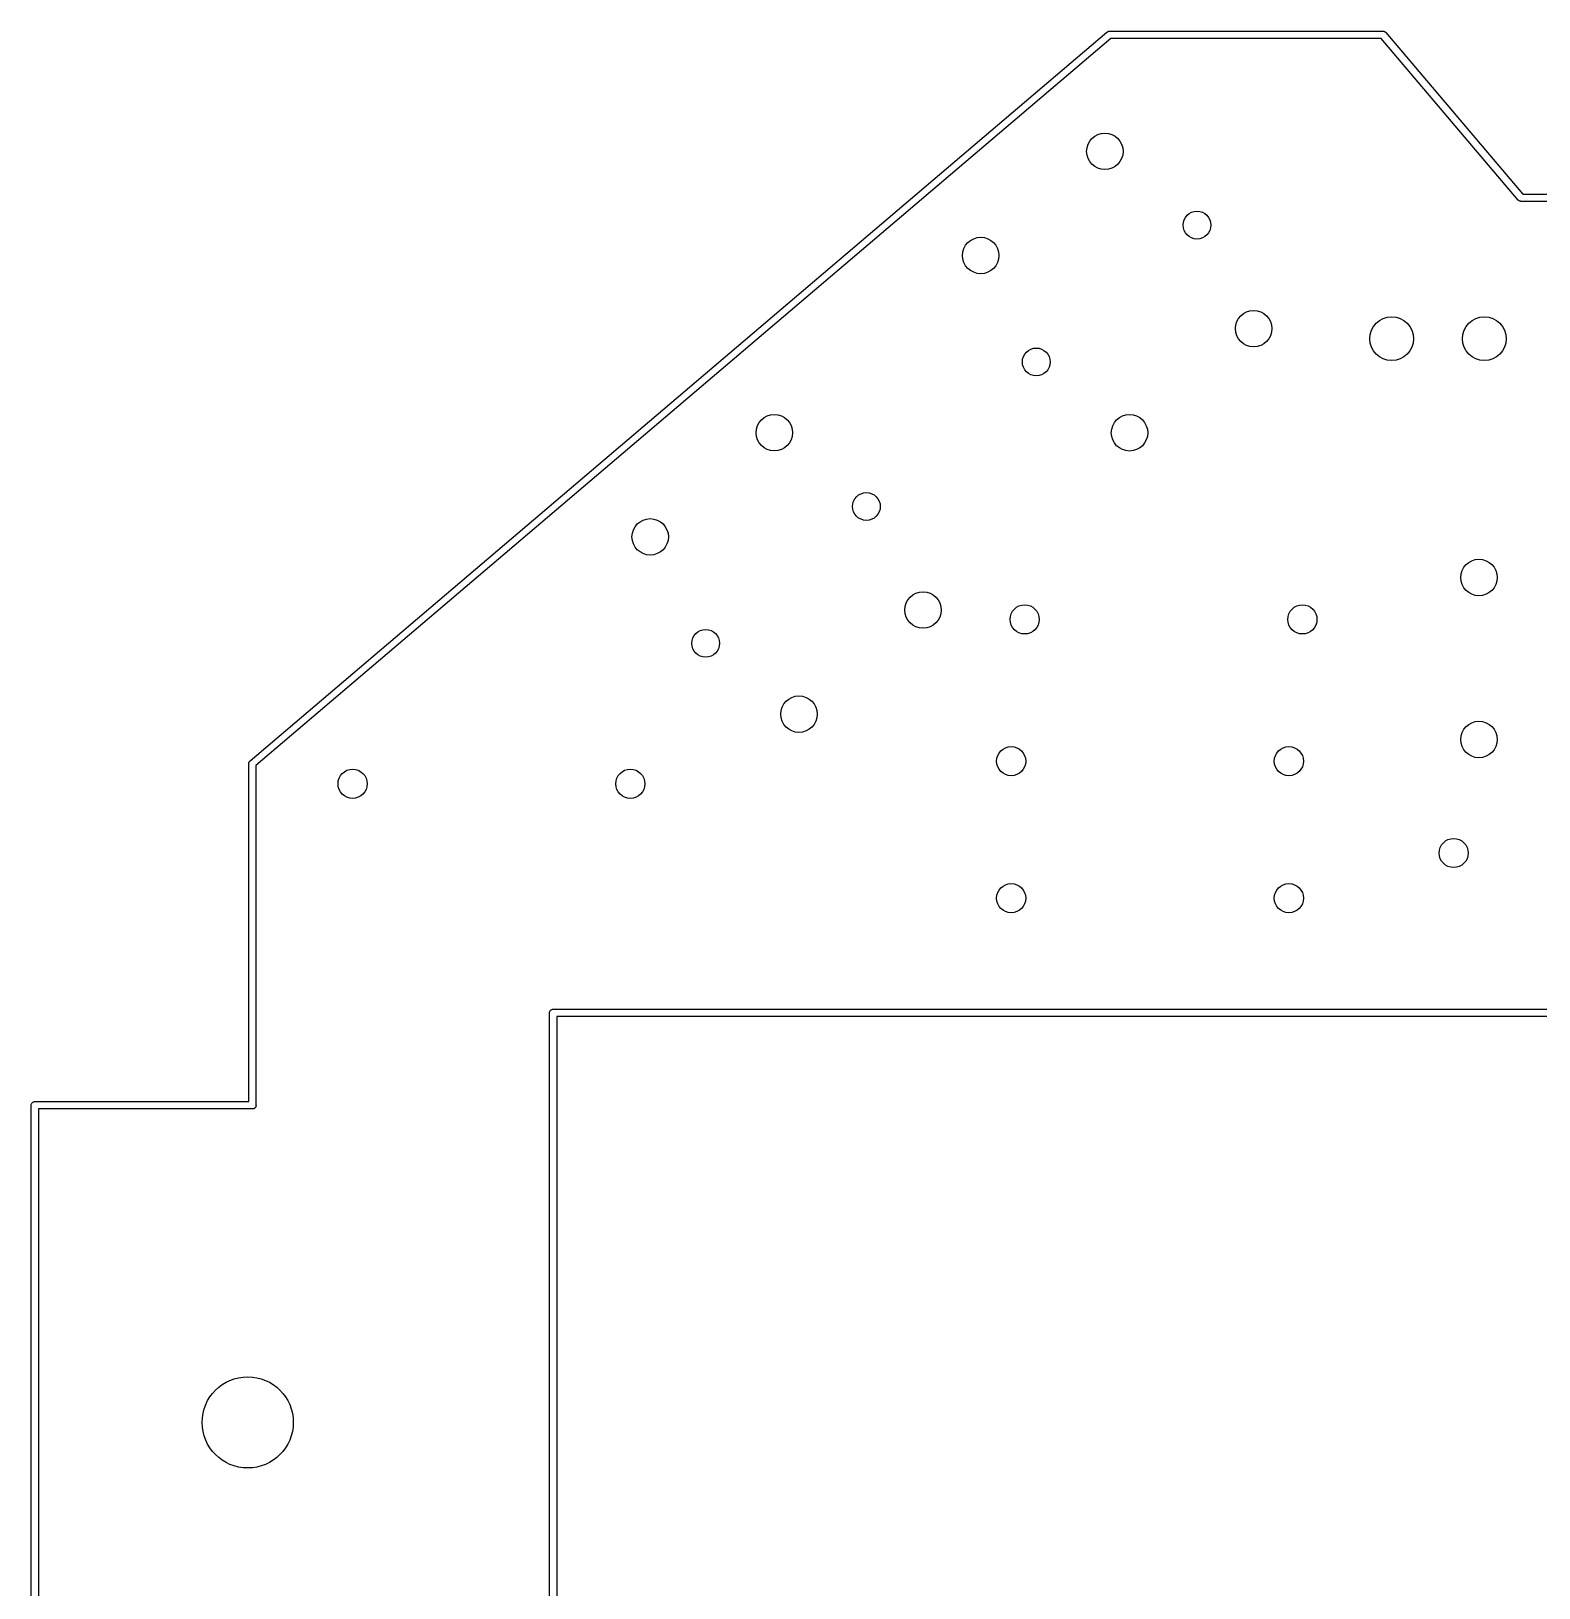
# Model space of a CAD drawing. Extents: x 0.6 to 7.02, y -7.61 to -0.88.
# Drawn here: x 0.601 to 2.23, y -2.564 to -0.882 of the extents above; entities that cross this region are included whole.
import ezdxf

# ---------------------------------------------------------------- set-up
doc = ezdxf.new("R2010")
doc.units = 0
doc.header["$MEASUREMENT"] = 0
doc.layers.add('BLACK', color=7, linetype='CONTINUOUS')

msp = doc.modelspace()

# ---------------------------------------------------------------- linework, layer by layer
at = {"layer": 'BLACK', "linetype": 'CONTINUOUS'}
for p, q in [((0.83747, -1.67056), (1.7632, -0.88333)), ((1.76747, -0.89004), (0.84394, -1.6754)), ((1.7632, -0.88333), (1.76323, -0.88331)), ((1.76323, -0.88331), (1.7635, -0.88308)), ((1.7635, -0.88308), (1.76362, -0.88298)), ((1.76362, -0.88298), (1.76365, -0.88296)), ((1.76365, -0.88296), (1.76383, -0.88281)), ((1.76383, -0.88281), (1.76397, -0.88274)), ((1.76397, -0.88274), (1.7641, -0.88265)), ((1.7641, -0.88265), (1.76431, -0.88255)), ((1.76431, -0.88255), (1.76451, -0.88245)), ((1.76451, -0.88245), (1.76466, -0.8824)), ((1.76466, -0.8824), (1.76481, -0.88234)), ((1.76481, -0.88234), (1.76503, -0.88229)), ((1.76503, -0.88229), (1.76525, -0.88222)), ((1.76525, -0.88222), (1.76541, -0.88221)), ((1.76541, -0.88221), (1.76557, -0.88217)), ((1.76557, -0.88217), (1.7658, -0.88217)), ((1.7658, -0.88217), (1.76583, -0.88216)), ((1.76583, -0.88216), (1.76599, -0.88216)), ((1.76599, -0.88216), (1.76634, -0.88216)), ((1.76634, -0.88216), (1.76638, -0.88216)), ((1.76638, -0.88216), (2.06127, -0.88216)), ((2.05948, -0.89004), (1.76747, -0.89004)), ((2.20749, -1.06461), (2.05948, -0.89004)), ((2.06127, -0.88216), (2.06162, -0.88216)), ((2.06162, -0.88216), (2.06185, -0.8822)), ((2.06185, -0.8822), (2.06207, -0.88222)), ((2.06207, -0.88222), (2.06223, -0.88227)), ((2.06223, -0.88227), (2.06239, -0.8823)), ((2.06239, -0.8823), (2.0626, -0.88238)), ((2.0626, -0.88238), (2.06281, -0.88245)), ((2.06281, -0.88245), (2.06296, -0.88252)), ((2.06296, -0.88252), (2.06311, -0.88258)), ((2.06311, -0.88258), (2.0633, -0.88271)), ((2.0633, -0.88271), (2.0635, -0.88281)), ((2.0635, -0.88281), (2.06362, -0.88292)), ((2.06362, -0.88292), (2.06376, -0.883)), ((2.06376, -0.883), (2.06392, -0.88316)), ((2.06392, -0.88316), (2.0641, -0.88331)), ((2.0641, -0.88331), (2.06432, -0.88358)), ((2.06432, -0.88358), (2.21234, -1.05815)), ((2.21234, -1.05815), (3.22922, -1.05815)), ((2.20771, -1.06488), (2.20749, -1.06461)), ((2.20789, -1.06503), (2.20771, -1.06488)), ((2.20805, -1.06518), (2.20789, -1.06503)), ((2.20819, -1.06527), (2.20805, -1.06518)), ((2.20831, -1.06538), (2.20819, -1.06527)), ((2.20851, -1.06548), (2.20831, -1.06538)), ((2.2087, -1.0656), (2.20851, -1.06548)), ((2.20885, -1.06566), (2.2087, -1.0656)), ((2.209, -1.06574), (2.20885, -1.06566)), ((2.20921, -1.06581), (2.209, -1.06574)), ((2.20942, -1.06589), (2.20921, -1.06581)), ((2.20958, -1.06592), (2.20942, -1.06589)), ((2.20974, -1.06597), (2.20958, -1.06592)), ((2.20996, -1.06599), (2.20974, -1.06597)), ((2.21019, -1.06603), (2.20996, -1.06599)), ((2.21054, -1.06602), (2.21019, -1.06603)), ((3.22547, -1.06602), (2.21054, -1.06602)), ((0.83606, -1.67327), (0.8361, -1.67304)), ((0.83606, -1.67362), (0.83606, -1.67327)), ((0.83606, -2.03856), (0.83606, -1.67362)), ((0.8361, -1.67304), (0.83612, -1.67281)), ((0.83612, -1.67281), (0.83617, -1.67266)), ((0.83617, -1.67266), (0.8362, -1.6725)), ((0.8362, -1.6725), (0.83628, -1.67229)), ((0.83628, -1.67229), (0.83635, -1.67207)), ((0.83635, -1.67207), (0.83642, -1.67193)), ((0.83642, -1.67193), (0.83648, -1.67178)), ((0.83648, -1.67178), (0.8366, -1.67159)), ((0.8366, -1.67159), (0.83671, -1.67139)), ((0.83671, -1.67139), (0.83681, -1.67126)), ((0.83681, -1.67126), (0.8369, -1.67113)), ((0.8369, -1.67113), (0.83706, -1.67096)), ((0.83706, -1.67096), (0.8372, -1.67079)), ((0.8372, -1.67079), (0.83747, -1.67056)), ((0.84394, -1.6754), (0.84394, -2.04231)), ((1.16104, -1.9425), (1.16112, -1.94173)), ((1.16106, -1.94269), (1.16104, -1.9425)), ((1.16106, -7.26981), (1.16106, -1.94269)), ((1.16112, -1.94173), (1.16135, -1.94099)), ((1.16135, -1.94099), (1.16171, -1.9403)), ((1.16171, -1.9403), (1.1622, -1.9397)), ((1.1622, -1.9397), (1.1628, -1.93921)), ((1.1628, -1.93921), (1.16349, -1.93885)), ((1.16349, -1.93885), (1.16423, -1.93862)), ((1.16423, -1.93862), (1.16481, -1.93856)), ((1.16481, -1.93856), (1.165, -1.93854)), ((1.165, -1.93854), (1.16519, -1.93856)), ((1.16519, -1.93856), (6.45481, -1.93856)), ((1.16894, -1.94644), (1.16894, -7.26606)), ((6.45106, -1.94644), (1.16894, -1.94644)), ((0.60104, -2.0425), (0.60112, -2.04173)), ((0.60106, -2.04269), (0.60104, -2.0425)), ((0.60106, -7.60481), (0.60106, -2.04269)), ((0.60112, -2.04173), (0.60135, -2.04099)), ((0.60135, -2.04099), (0.60171, -2.0403)), ((0.60171, -2.0403), (0.6022, -2.0397)), ((0.6022, -2.0397), (0.6028, -2.03921)), ((0.6028, -2.03921), (0.60349, -2.03885)), ((0.60349, -2.03885), (0.60423, -2.03862)), ((0.60423, -2.03862), (0.60481, -2.03856)), ((0.60481, -2.03856), (0.605, -2.03854)), ((0.605, -2.03854), (0.60519, -2.03856)), ((0.60519, -2.03856), (0.83606, -2.03856)), ((0.83981, -2.04644), (0.60894, -2.04644)), ((0.60894, -2.04644), (0.60894, -7.60106)), ((0.84, -2.04646), (0.83981, -2.04644)), ((0.84019, -2.04644), (0.84, -2.04646)), ((0.84077, -2.04638), (0.84019, -2.04644)), ((0.84151, -2.04615), (0.84077, -2.04638)), ((0.8422, -2.04579), (0.84151, -2.04615)), ((0.8428, -2.0453), (0.8422, -2.04579)), ((0.84329, -2.0447), (0.8428, -2.0453)), ((0.84366, -2.04401), (0.84329, -2.0447)), ((0.84388, -2.04327), (0.84366, -2.04401)), ((0.84396, -2.0425), (0.84388, -2.04327)), ((0.84394, -2.04231), (0.84396, -2.0425))]:
    msp.add_line(p, q, dxfattribs=at)
at = {"layer": 'BLACK'}
for centre, radius in [((1.76092, -1.01202), 0.01969), ((1.76092, -1.01202), 0.01969), ((1.86042, -1.09171), 0.015), ((1.86042, -1.09171), 0.015), ((1.62686, -1.12451), 0.01969), ((1.62686, -1.12451), 0.01969), ((1.92162, -1.20353), 0.01969), ((1.92162, -1.20353), 0.01969), ((2.07075, -1.21445), 0.02362), ((2.07075, -1.21445), 0.02362), ((2.17075, -1.21445), 0.02362), ((2.17075, -1.21445), 0.02362), ((1.68678, -1.23947), 0.015), ((1.68678, -1.23947), 0.015), ((1.40383, -1.31596), 0.01969), ((1.40383, -1.31596), 0.01969), ((1.78756, -1.31602), 0.01969), ((1.78756, -1.31602), 0.01969), ((1.50333, -1.39565), 0.015), ((1.50333, -1.39565), 0.015), ((1.26977, -1.42845), 0.01969), ((1.26977, -1.42845), 0.01969), ((2.16504, -1.47236), 0.01969), ((2.16504, -1.47236), 0.01969), ((1.56453, -1.50747), 0.01969), ((1.56453, -1.50747), 0.01969), ((1.67429, -1.5176), 0.01575), ((1.67429, -1.5176), 0.01575), ((1.97429, -1.5176), 0.01575), ((1.97429, -1.5176), 0.01575), ((1.32969, -1.5434), 0.015), ((1.32969, -1.5434), 0.015), ((1.43047, -1.61996), 0.01969), ((1.43047, -1.61996), 0.01969), ((2.16504, -1.64736), 0.01969), ((2.16504, -1.64736), 0.01969), ((1.65972, -1.67075), 0.01575), ((1.65972, -1.67075), 0.01575), ((1.95972, -1.67075), 0.01575), ((1.95972, -1.67075), 0.01575), ((0.94831, -1.69516), 0.01575), ((0.94831, -1.69516), 0.01575), ((1.24831, -1.69516), 0.01575), ((1.24831, -1.69516), 0.01575), ((2.13768, -1.76996), 0.01575), ((2.13768, -1.76996), 0.01575), ((1.65972, -1.81878), 0.01575), ((1.65972, -1.81878), 0.01575), ((1.95972, -1.81878), 0.01575), ((1.95972, -1.81878), 0.01575), ((0.835, -2.385), 0.04921), ((0.835, -2.385), 0.04921)]:
    msp.add_circle(centre, radius, dxfattribs=at)

doc.saveas('drawing.dxf')
